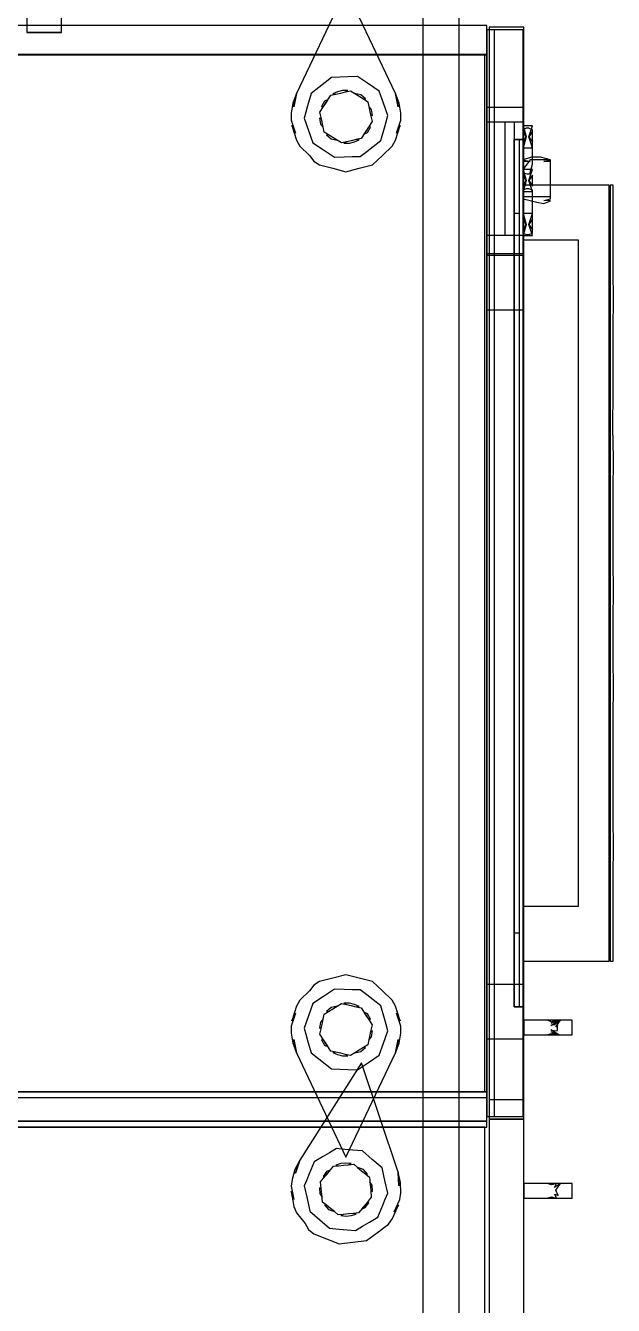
# Model space of a CAD drawing. Header units: millimetres. Extents: x -28.2 to 24.3, y -24.8 to 12.4.
# Drawn here: x -5.409 to -5.087, y 0.42 to 1.121 of the extents above; entities that cross this region are included whole.
import ezdxf

# ---------------------------------------------------------------- set-up
doc = ezdxf.new("R2010")
doc.units = ezdxf.units.MM
doc.layers.add('FURNISHINGELEMENT', color=8, linetype='Continuous')

msp = doc.modelspace()

# ---------------------------------------------------------------- linework, layer by layer
at = {"layer": 'FURNISHINGELEMENT'}
for p, q in [((-5.19116, 4.34515), (-5.19116, 0.13292)), ((-5.17116, 0.13292), (-5.17116, 4.34515)), ((-5.40785, 1.71503, 2.789), (-5.40785, 1.11703, 2.789)), ((-5.40785, 1.71481, 2.789), (-5.40785, 1.11681, 2.789)), ((-5.38885, 1.11703, 2.789), (-5.38885, 1.71503, 2.789)), ((-5.38885, 1.11681, 2.789), (-5.38885, 1.71481, 2.789)), ((-5.23316, 1.14066, 0.485), (-5.26026, 1.08352, 0.485)), ((-5.20605, 1.08352, 0.485), (-5.23316, 1.14066, 0.485)), ((-5.15616, 1.12066, 2.48475), (-5.73616, 1.12066, 2.48475)), ((-5.40785, 1.11703, 2.789), (-5.38885, 1.11703, 2.789)), ((-5.40785, 1.11681, 2.789), (-5.38885, 1.11681, 2.789)), ((-5.15616, 1.10477, 2.78475), (-5.15616, 1.12077, 2.78475)), ((-5.15616, 1.10466, 2.48475), (-5.15616, 1.12066, 2.48475)), ((-5.15184, 1.11827, 1.53274), (-5.15616, 1.11827, 1.53274)), ((-5.15616, 1.11827, 1.53274), (-5.15616, 0.52329, 1.53274)), ((-5.13616, 1.11827, 2.05575), (-5.15616, 1.11827, 2.05575)), ((-5.15616, 1.11827, 2.05575), (-5.15616, 0.52327, 2.05575)), ((-5.13616, 1.11827, 1.51975), (-5.15616, 1.11827, 1.51975)), ((-5.15616, 1.11827, 1.51975), (-5.15616, 0.52327, 1.51975)), ((-5.13616, 1.11827, 1.64775), (-5.15616, 1.11827, 1.64775)), ((-5.15616, 1.11827, 1.64775), (-5.15616, 0.52327, 1.64775)), ((-5.13585, 1.11988, 2.78375), (-5.15485, 1.11988, 2.78375)), ((-5.15485, 1.11988, 2.78375), (-5.15485, 0.52188, 2.78375)), ((-5.13585, 1.11988, 2.48375), (-5.15485, 1.11988, 2.48375)), ((-5.15485, 1.11988, 2.48375), (-5.15485, 0.52188, 2.48375)), ((-5.13585, 1.11977, 1.04575), (-5.15485, 1.11977, 1.04575)), ((-5.15485, 1.11977, 1.04575), (-5.15485, 0.52177, 1.04575)), ((-5.15184, 0.52329, 1.53274), (-5.15184, 1.11827, 1.53274)), ((-5.13616, 0.52327, 2.05575), (-5.13616, 1.11827, 2.05575)), ((-5.13616, 1.05827, 1.51975), (-5.13616, 1.11827, 1.51975)), ((-5.13616, 0.52327, 1.64775), (-5.13616, 1.11827, 1.64775)), ((-5.13585, 0.52188, 2.78375), (-5.13585, 1.11988, 2.78375)), ((-5.13585, 0.52188, 2.48375), (-5.13585, 1.11988, 2.48375)), ((-5.13585, 0.52177, 1.04575), (-5.13585, 1.11977, 1.04575)), ((-5.73616, 1.10477, 2.78475), (-5.15616, 1.10477, 2.78475)), ((-5.73616, 1.10466, 2.48475), (-5.15616, 1.10466, 2.48475)), ((-5.15716, 1.10466, 0.50125), (-5.70116, 1.10466, 0.50125)), ((-5.15716, 1.10466, 2.48425), (-5.70116, 1.10466, 2.48425)), ((-5.15616, 1.10477, 2.78375), (-5.70016, 1.10477, 2.78375)), ((-5.15616, 1.10466, 2.06925), (-5.67816, 1.10466, 2.06925)), ((-5.15616, 1.10466, 1.65925), (-5.67816, 1.10466, 1.65925)), ((-5.15616, 1.10466, 1.05225), (-5.67816, 1.10466, 1.05225)), ((-5.15716, 0.53666, 0.50125), (-5.15716, 1.10466, 0.50125)), ((-5.15716, 0.53666, 2.48425), (-5.15716, 1.10466, 2.48425)), ((-5.15616, 0.53677, 2.78375), (-5.15616, 1.10477, 2.78375)), ((-5.15616, 0.53666, 2.06925), (-5.15616, 1.10466, 2.06925)), ((-5.15616, 0.53666, 1.65925), (-5.15616, 1.10466, 1.65925)), ((-5.15616, 0.53666, 1.05225), (-5.15616, 1.10466, 1.05225)), ((-5.24803, 1.0868, 0.357), (-5.25221, 1.08354, 0.357)), ((-5.24452, 1.08954, 0.357), (-5.24803, 1.0868, 0.357)), ((-5.241, 1.09228, 0.357), (-5.24452, 1.08954, 0.357)), ((-5.23655, 1.09243, 0.357), (-5.241, 1.09228, 0.357)), ((-5.2321, 1.09258, 0.357), (-5.23655, 1.09243, 0.357)), ((-5.2268, 1.09276, 0.357), (-5.2321, 1.09258, 0.357)), ((-5.22091, 1.08878, 0.357), (-5.2268, 1.09276, 0.357)), ((-5.21502, 1.0848, 0.357), (-5.22091, 1.08878, 0.357)), ((-5.26026, 1.08352, 0.48395), (-5.2622, 1.07817, 0.48353)), ((-5.26026, 1.08352, 0.485), (-5.26168, 1.07618, 0.485)), ((-5.26168, 1.07618, 0.485), (-5.26026, 1.08352, 0.48395)), ((-5.25221, 1.08354, 0.357), (-5.25418, 1.07671, 0.357)), ((-5.24544, 1.07629, 0.357), (-5.24345, 1.07942, 0.357)), ((-5.24297, 1.08018, 0.361), (-5.24486, 1.0792, 0.35971)), ((-5.24446, 1.07784, 0.361), (-5.24297, 1.08018, 0.361)), ((-5.24345, 1.07942, 0.357), (-5.24148, 1.08252, 0.357)), ((-5.24148, 1.08252, 0.357), (-5.23878, 1.08313, 0.357)), ((-5.23775, 1.08441, 0.36003), (-5.24028, 1.08328, 0.35986)), ((-5.24028, 1.08328, 0.35986), (-5.23878, 1.08313, 0.361)), ((-5.23878, 1.08313, 0.361), (-5.23607, 1.08373, 0.361)), ((-5.23878, 1.08313, 0.357), (-5.23607, 1.08373, 0.357)), ((-5.23502, 1.08503, 0.35995), (-5.23775, 1.08441, 0.36003)), ((-5.23607, 1.08373, 0.361), (-5.23336, 1.08433, 0.361)), ((-5.23607, 1.08373, 0.357), (-5.23336, 1.08433, 0.357)), ((-5.23207, 1.08511, 0.35997), (-5.23502, 1.08503, 0.35995)), ((-5.23336, 1.08433, 0.361), (-5.23207, 1.08511, 0.35997)), ((-5.23336, 1.08433, 0.357), (-5.23066, 1.08494, 0.357)), ((-5.23066, 1.08494, 0.357), (-5.22832, 1.08345, 0.357)), ((-5.22832, 1.08345, 0.361), (-5.22598, 1.08196, 0.361)), ((-5.22505, 1.08267, 0.35959), (-5.22832, 1.08345, 0.361)), ((-5.22832, 1.08345, 0.357), (-5.22598, 1.08196, 0.357)), ((-5.22598, 1.08196, 0.361), (-5.22364, 1.08047, 0.361)), ((-5.22598, 1.08196, 0.357), (-5.22364, 1.08047, 0.357)), ((-5.22249, 1.08048, 0.35987), (-5.22505, 1.08267, 0.35959)), ((-5.22364, 1.08047, 0.361), (-5.22249, 1.08048, 0.35987)), ((-5.22364, 1.08047, 0.357), (-5.22129, 1.07899, 0.357)), ((-5.21259, 1.07812, 0.357), (-5.21502, 1.0848, 0.357)), ((-5.20411, 1.07817, 0.48353), (-5.20605, 1.08352, 0.48395)), ((-5.20605, 1.08352, 0.48395), (-5.20463, 1.07618, 0.485)), ((-5.20463, 1.07618, 0.485), (-5.20605, 1.08352, 0.485)), ((-5.26309, 1.07262, 0.48398), (-5.2631, 1.06885, 0.485)), ((-5.2622, 1.07817, 0.48353), (-5.26309, 1.07262, 0.48398)), ((-5.25516, 1.07329, 0.357), (-5.25614, 1.06988, 0.357)), ((-5.25418, 1.07671, 0.357), (-5.25516, 1.07329, 0.357)), ((-5.24743, 1.07316, 0.357), (-5.24544, 1.07629, 0.357)), ((-5.24662, 1.06954, 0.357), (-5.24743, 1.07316, 0.357)), ((-5.24486, 1.0792, 0.35971), (-5.2465, 1.07631, 0.35938)), ((-5.2465, 1.07631, 0.35938), (-5.24544, 1.07629, 0.361)), ((-5.24544, 1.07629, 0.361), (-5.24446, 1.07784, 0.361)), ((-5.22129, 1.07899, 0.357), (-5.2205, 1.0754, 0.357)), ((-5.21924, 1.07471, 0.35971), (-5.22069, 1.07628, 0.361)), ((-5.22069, 1.07628, 0.361), (-5.22009, 1.07357, 0.361)), ((-5.2205, 1.0754, 0.357), (-5.21969, 1.07178, 0.357)), ((-5.22009, 1.07357, 0.361), (-5.21969, 1.07178, 0.361)), ((-5.21869, 1.07144, 0.35938), (-5.21924, 1.07471, 0.35971)), ((-5.21017, 1.07144, 0.357), (-5.21259, 1.07812, 0.357)), ((-5.20322, 1.07262, 0.48398), (-5.20411, 1.07817, 0.48353)), ((-5.20321, 1.06885, 0.485), (-5.20322, 1.07262, 0.48398)), ((-5.13616, 1.07577, 2.01675), (-5.15616, 1.07577, 2.01675)), ((-5.15616, 1.07577, 2.01675), (-5.15616, 0.99577, 2.01675)), ((-5.13616, 1.07577, 1.69675), (-5.15616, 1.07577, 1.69675)), ((-5.15616, 1.07577, 1.69675), (-5.15616, 0.56577, 1.69675)), ((-5.13616, 0.99577, 2.01675), (-5.13616, 1.07577, 2.01675)), ((-5.13616, 0.56577, 1.69675), (-5.13616, 1.07577, 1.69675)), ((-5.2631, 1.06885, 0.485), (-5.26081, 1.06173, 0.485)), ((-5.26081, 1.06173, 0.485), (-5.26278, 1.06589, 0.48383)), ((-5.26278, 1.06589, 0.48383), (-5.26032, 1.05793, 0.48394)), ((-5.25614, 1.06988, 0.357), (-5.25372, 1.0632, 0.357)), ((-5.24662, 1.06954, 0.361), (-5.24763, 1.06988, 0.35938)), ((-5.24763, 1.06988, 0.35938), (-5.24707, 1.06661, 0.35971)), ((-5.24707, 1.06661, 0.35971), (-5.24562, 1.06504, 0.361)), ((-5.24582, 1.06592, 0.357), (-5.24662, 1.06954, 0.357)), ((-5.24623, 1.06775, 0.361), (-5.24662, 1.06954, 0.361)), ((-5.24562, 1.06504, 0.361), (-5.24623, 1.06775, 0.361)), ((-5.24502, 1.06233, 0.357), (-5.24582, 1.06592, 0.357)), ((-5.21888, 1.06816, 0.357), (-5.22087, 1.06503, 0.357)), ((-5.21969, 1.07178, 0.361), (-5.21869, 1.07144, 0.35938)), ((-5.21969, 1.07178, 0.357), (-5.21888, 1.06816, 0.357)), ((-5.21214, 1.06461, 0.357), (-5.21115, 1.06803, 0.357)), ((-5.21115, 1.06803, 0.357), (-5.21017, 1.07144, 0.357)), ((-5.20599, 1.05793, 0.48394), (-5.20354, 1.06589, 0.48383)), ((-5.20551, 1.06173, 0.485), (-5.20321, 1.06885, 0.485)), ((-5.20354, 1.06589, 0.48383), (-5.20551, 1.06173, 0.485)), ((-5.13616, 1.06785, 1.76075), (-5.15616, 1.06785, 1.76075)), ((-5.15616, 1.06785, 1.76075), (-5.15616, 1.00585, 1.76075)), ((-5.13616, 1.06785, 1.72675), (-5.14616, 1.06785, 1.72675)), ((-5.14616, 1.06785, 1.72675), (-5.14616, 1.00585, 1.72675)), ((-5.13616, 1.06785, 1.95415), (-5.14116, 1.06785, 1.95415)), ((-5.14116, 1.06785, 1.95415), (-5.14116, 1.00585, 1.95415)), ((-5.13616, 1.06785, 1.97815), (-5.14116, 1.06785, 1.97815)), ((-5.14116, 1.06785, 1.97815), (-5.14116, 1.00585, 1.97815)), ((-5.13616, 1.00585, 1.95415), (-5.13616, 1.06785, 1.95415)), ((-5.13616, 1.00585, 1.72675), (-5.13616, 1.06785, 1.72675)), ((-5.13616, 1.00585, 1.97815), (-5.13616, 1.06785, 1.97815)), ((-5.13616, 1.00585, 1.76075), (-5.13616, 1.06785, 1.76075)), ((-5.13366, 1.06577, 1.90715), (-5.13616, 1.06577, 1.90715)), ((-5.13616, 1.06577, 1.90715), (-5.13456, 1.05977, 1.91315)), ((-5.13116, 1.06577, 1.90715), (-5.13366, 1.06577, 1.90715)), ((-5.13305, 1.05977, 1.91315), (-5.13116, 1.06577, 1.90715)), ((-5.25372, 1.0632, 0.357), (-5.25129, 1.05652, 0.357)), ((-5.24268, 1.06085, 0.357), (-5.24502, 1.06233, 0.357)), ((-5.24268, 1.06085, 0.361), (-5.24382, 1.06084, 0.35987)), ((-5.24382, 1.06084, 0.35987), (-5.24127, 1.05865, 0.35959)), ((-5.24034, 1.05936, 0.357), (-5.24268, 1.06085, 0.357)), ((-5.24034, 1.05936, 0.361), (-5.24268, 1.06085, 0.361)), ((-5.24127, 1.05865, 0.35959), (-5.238, 1.05787, 0.361)), ((-5.238, 1.05787, 0.357), (-5.24034, 1.05936, 0.357)), ((-5.238, 1.05787, 0.361), (-5.24034, 1.05936, 0.361)), ((-5.22483, 1.0588, 0.357), (-5.22754, 1.05819, 0.357)), ((-5.22286, 1.0619, 0.357), (-5.22483, 1.0588, 0.357)), ((-5.22186, 1.06348, 0.361), (-5.22334, 1.06114, 0.361)), ((-5.22334, 1.06114, 0.361), (-5.22145, 1.06212, 0.35971)), ((-5.22087, 1.06503, 0.357), (-5.22286, 1.0619, 0.357)), ((-5.22087, 1.06503, 0.361), (-5.22186, 1.06348, 0.361)), ((-5.22145, 1.06212, 0.35971), (-5.21981, 1.06501, 0.35938)), ((-5.21981, 1.06501, 0.35938), (-5.22087, 1.06503, 0.361)), ((-5.2141, 1.05778, 0.357), (-5.21214, 1.06461, 0.357)), ((-5.13456, 1.0645, 1.85423), (-5.13616, 1.06365, 1.85687)), ((-5.13616, 1.06365, 1.85687), (-5.13616, 1.0589, 1.85942)), ((-5.13456, 1.05977, 1.91315), (-5.13616, 1.06277, 1.91235)), ((-5.13616, 1.06277, 1.91235), (-5.13616, 1.05677, 1.91235)), ((-5.13456, 1.05977, 1.91315), (-5.13616, 1.05377, 1.90715)), ((-5.13616, 1.05677, 1.91235), (-5.13456, 1.05977, 1.91315)), ((-5.13616, 1.0589, 1.85942), (-5.13616, 1.04484, 1.85914)), ((-5.13305, 1.0645, 1.85423), (-5.13456, 1.0645, 1.85423)), ((-5.13116, 1.06365, 1.85687), (-5.13305, 1.0645, 1.85423)), ((-5.13116, 1.06277, 1.91235), (-5.13305, 1.05977, 1.91315)), ((-5.13116, 1.05377, 1.90715), (-5.13305, 1.05977, 1.91315)), ((-5.13305, 1.05977, 1.91315), (-5.13116, 1.05677, 1.91235)), ((-5.13116, 1.0589, 1.85942), (-5.13116, 1.06365, 1.85687)), ((-5.13116, 1.05677, 1.91235), (-5.13116, 1.06277, 1.91235)), ((-5.13116, 1.04484, 1.85914), (-5.13116, 1.0589, 1.85942)), ((-5.26032, 1.05793, 0.48394), (-5.25851, 1.05462, 0.485)), ((-5.25851, 1.05462, 0.485), (-5.25307, 1.0495, 0.485)), ((-5.25129, 1.05652, 0.357), (-5.24541, 1.05254, 0.357)), ((-5.24541, 1.05254, 0.357), (-5.23952, 1.04856, 0.357)), ((-5.23566, 1.05638, 0.357), (-5.238, 1.05787, 0.357)), ((-5.23295, 1.05699, 0.357), (-5.23566, 1.05638, 0.357)), ((-5.23295, 1.05699, 0.361), (-5.23425, 1.05621, 0.35997)), ((-5.23425, 1.05621, 0.35997), (-5.23129, 1.05629, 0.35995)), ((-5.23024, 1.05759, 0.357), (-5.23295, 1.05699, 0.357)), ((-5.23024, 1.05759, 0.361), (-5.23295, 1.05699, 0.361)), ((-5.23129, 1.05629, 0.35995), (-5.22857, 1.05691, 0.36003)), ((-5.22754, 1.05819, 0.357), (-5.23024, 1.05759, 0.357)), ((-5.22754, 1.05819, 0.361), (-5.23024, 1.05759, 0.361)), ((-5.22857, 1.05691, 0.36003), (-5.22603, 1.05804, 0.35986)), ((-5.22603, 1.05804, 0.35986), (-5.22754, 1.05819, 0.361)), ((-5.22531, 1.04904, 0.357), (-5.2218, 1.05178, 0.357)), ((-5.2218, 1.05178, 0.357), (-5.21828, 1.05452, 0.357)), ((-5.21828, 1.05452, 0.357), (-5.2141, 1.05778, 0.357)), ((-5.21324, 1.0495, 0.485), (-5.2078, 1.05462, 0.485)), ((-5.2078, 1.05462, 0.485), (-5.20599, 1.05793, 0.48394)), ((-5.13816, 1.05827, 1.51975), (-5.14116, 1.05827, 1.51975)), ((-5.14116, 1.05827, 1.51975), (-5.14116, 0.58327, 1.51975)), ((-5.13816, 1.05827, 1.62275), (-5.14116, 1.05827, 1.62275)), ((-5.14116, 1.05827, 1.62275), (-5.14116, 0.58327, 1.62275)), ((-5.14116, 0.58327, 1.51975), (-5.14116, 1.05827, 1.51975)), ((-5.14116, 1.05827, 1.51975), (-5.13616, 1.05827, 1.51975)), ((-5.13616, 1.05827, 1.11275), (-5.14116, 1.05827, 1.11275)), ((-5.14116, 1.05827, 1.11275), (-5.14116, 0.58327, 1.11275)), ((-5.13816, 0.58327, 1.51975), (-5.13816, 1.05827, 1.51975)), ((-5.13816, 0.58327, 1.62275), (-5.13816, 1.05827, 1.62275)), ((-5.13616, 0.58327, 1.11275), (-5.13616, 1.05827, 1.11275)), ((-5.13616, 1.05377, 1.90715), (-5.13366, 1.05377, 1.90715)), ((-5.13366, 1.05377, 1.90715), (-5.13116, 1.05377, 1.90715)), ((-5.25307, 1.0495, 0.485), (-5.25081, 1.04641, 0.48382)), ((-5.25081, 1.04641, 0.48382), (-5.24763, 1.04438, 0.485)), ((-5.24763, 1.04438, 0.485), (-5.24039, 1.04252, 0.485)), ((-5.23952, 1.04856, 0.357), (-5.23422, 1.04874, 0.357)), ((-5.23422, 1.04874, 0.357), (-5.22976, 1.04889, 0.357)), ((-5.22976, 1.04889, 0.357), (-5.22531, 1.04904, 0.357)), ((-5.22592, 1.04252, 0.485), (-5.21868, 1.04438, 0.485)), ((-5.21868, 1.04438, 0.485), (-5.21324, 1.0495, 0.485)), ((-5.13166, 1.04854, 1.78779), (-5.13616, 1.04718, 1.78857)), ((-5.13616, 1.04718, 1.78857), (-5.13241, 1.04628, 1.7909)), ((-5.13241, 1.04712, 1.93742), (-5.13616, 1.04212, 1.94608)), ((-5.13241, 1.04628, 1.7909), (-5.13616, 1.04628, 1.7909)), ((-5.13616, 1.04628, 1.7909), (-5.13616, 1.044, 1.79192)), ((-5.13616, 1.04484, 1.85914), (-5.13616, 1.04011, 1.85614)), ((-5.13251, 1.03952, 1.8533), (-5.13116, 1.04484, 1.85914)), ((-5.12866, 1.04712, 1.93742), (-5.13241, 1.04712, 1.93742)), ((-5.12678, 1.04852, 1.78783), (-5.13166, 1.04854, 1.78779)), ((-5.12491, 1.04712, 1.93742), (-5.12866, 1.04712, 1.93742)), ((-5.12116, 1.04718, 1.78857), (-5.12678, 1.04852, 1.78783)), ((-5.12491, 1.04628, 1.7909), (-5.12116, 1.04718, 1.78857)), ((-5.12116, 1.04712, 1.93742), (-5.12491, 1.04712, 1.93742)), ((-5.12116, 1.04628, 1.7909), (-5.12491, 1.04628, 1.7909)), ((-5.12116, 1.04212, 1.94608), (-5.12116, 1.04712, 1.93742)), ((-5.12116, 1.044, 1.79192), (-5.12116, 1.04628, 1.7909)), ((-5.24039, 1.04252, 0.485), (-5.23316, 1.04066, 0.485)), ((-5.23316, 1.04066, 0.485), (-5.22592, 1.04252, 0.485)), ((-5.13616, 1.044, 1.79192), (-5.13616, 1.04171, 1.79294)), ((-5.13616, 1.04212, 1.94608), (-5.13616, 1.03212, 1.94608)), ((-5.13366, 1.04177, 1.90715), (-5.13616, 1.04177, 1.90715)), ((-5.13616, 1.04177, 1.90715), (-5.13456, 1.03577, 1.91315)), ((-5.13616, 1.04171, 1.79294), (-5.13616, 1.03893, 1.79418)), ((-5.13616, 1.04011, 1.85614), (-5.13394, 1.03952, 1.85383)), ((-5.13616, 1.03893, 1.79418), (-5.13616, 1.03615, 1.79542)), ((-5.13456, 1.03577, 1.91315), (-5.13616, 1.03877, 1.91235)), ((-5.13616, 1.03877, 1.91235), (-5.13616, 1.03277, 1.91235)), ((-5.13394, 1.03952, 1.85383), (-5.13251, 1.03952, 1.8533)), ((-5.13116, 1.04177, 1.90715), (-5.13366, 1.04177, 1.90715)), ((-5.13305, 1.03577, 1.91315), (-5.13116, 1.04177, 1.90715)), ((-5.13116, 1.03877, 1.91235), (-5.13305, 1.03577, 1.91315)), ((-5.13116, 1.03277, 1.91235), (-5.13116, 1.03877, 1.91235)), ((-5.12116, 1.04171, 1.79294), (-5.12116, 1.044, 1.79192)), ((-5.12116, 1.03212, 1.94608), (-5.12116, 1.04212, 1.94608)), ((-5.12116, 1.03893, 1.79418), (-5.12116, 1.04171, 1.79294)), ((-5.12116, 1.03615, 1.79542), (-5.12116, 1.03893, 1.79418)), ((-5.13616, 1.03615, 1.79542), (-5.13616, 1.03356, 1.79442)), ((-5.13456, 1.03577, 1.91315), (-5.13616, 1.02977, 1.90715)), ((-5.13616, 1.03277, 1.91235), (-5.13456, 1.03577, 1.91315)), ((-5.13616, 1.03356, 1.79442), (-5.13616, 1.03097, 1.79343)), ((-5.08916, 1.03327, 1.50775), (-5.13616, 1.03327, 1.50775)), ((-5.13616, 1.03327, 1.50775), (-5.13616, 1.00327, 1.50775)), ((-5.13616, 1.03212, 1.94608), (-5.13616, 1.02712, 1.93742)), ((-5.13456, 1.03127, 1.85353), (-5.13616, 1.03059, 1.85629)), ((-5.13616, 1.03097, 1.79343), (-5.13616, 1.02838, 1.79243)), ((-5.13616, 1.03059, 1.85629), (-5.13616, 1.02588, 1.85914)), ((-5.13305, 1.03127, 1.85353), (-5.13456, 1.03127, 1.85353)), ((-5.13116, 1.02977, 1.90715), (-5.13305, 1.03577, 1.91315)), ((-5.13305, 1.03577, 1.91315), (-5.13116, 1.03277, 1.91235)), ((-5.13116, 1.03059, 1.85629), (-5.13305, 1.03127, 1.85353)), ((-5.13116, 1.02588, 1.85914), (-5.13116, 1.03059, 1.85629)), ((-5.12116, 1.03356, 1.79442), (-5.12116, 1.03615, 1.79542)), ((-5.12116, 1.03097, 1.79343), (-5.12116, 1.03356, 1.79442)), ((-5.12116, 1.02712, 1.93742), (-5.12116, 1.03212, 1.94608)), ((-5.12116, 1.02838, 1.79243), (-5.12116, 1.03097, 1.79343)), ((-5.08916, 0.60827, 1.50775), (-5.08916, 1.03327, 1.50775)), ((-5.08689, 1.03327, 1.50702), (-5.08866, 1.03327, 1.50775)), ((-5.08866, 1.03327, 1.50775), (-5.08866, 1.01697, 1.50775)), ((-5.08689, 1.01184, 1.50702), (-5.08689, 1.03327, 1.50702)), ((-5.13616, 1.02977, 1.90715), (-5.13366, 1.02977, 1.90715)), ((-5.13616, 1.02838, 1.79243), (-5.13616, 1.02579, 1.79144)), ((-5.13616, 1.02712, 1.93742), (-5.13241, 1.02712, 1.93742)), ((-5.13616, 1.02588, 1.85914), (-5.13616, 1.01217, 1.8594)), ((-5.13616, 1.02579, 1.79144), (-5.13241, 1.0248, 1.79041)), ((-5.13366, 1.02977, 1.90715), (-5.13116, 1.02977, 1.90715)), ((-5.13241, 1.02712, 1.93742), (-5.12866, 1.02712, 1.93742)), ((-5.13241, 1.0248, 1.79041), (-5.12866, 1.02393, 1.78929)), ((-5.13116, 1.01158, 1.85941), (-5.13116, 1.02588, 1.85914)), ((-5.12866, 1.02712, 1.93742), (-5.12491, 1.02712, 1.93742)), ((-5.12866, 1.02393, 1.78929), (-5.12493, 1.02317, 1.7881)), ((-5.12495, 1.02484, 1.79045), (-5.12116, 1.02579, 1.79144)), ((-5.12116, 1.02466, 1.7889), (-5.12495, 1.02484, 1.79045)), ((-5.12493, 1.02317, 1.7881), (-5.12116, 1.02466, 1.7889)), ((-5.12491, 1.02712, 1.93742), (-5.12116, 1.02712, 1.93742)), ((-5.12116, 1.02579, 1.79144), (-5.12116, 1.02838, 1.79243)), ((-5.13816, 1.01777, 1.17825), (-5.14116, 1.01777, 1.17825)), ((-5.14116, 1.01777, 1.17825), (-5.14116, 0.62377, 1.17825)), ((-5.13816, 1.01777, 1.44925), (-5.14116, 1.01777, 1.44925)), ((-5.14116, 1.01777, 1.44925), (-5.14116, 0.62377, 1.44925)), ((-5.13816, 0.62377, 1.17825), (-5.13816, 1.01777, 1.17825)), ((-5.13816, 0.62377, 1.44925), (-5.13816, 1.01777, 1.44925)), ((-5.13366, 1.01777, 1.90715), (-5.13616, 1.01777, 1.90715)), ((-5.13616, 1.01777, 1.90715), (-5.13456, 1.01177, 1.91315)), ((-5.13116, 1.01777, 1.90715), (-5.13366, 1.01777, 1.90715)), ((-5.13305, 1.01177, 1.91315), (-5.13116, 1.01777, 1.90715)), ((-5.08866, 1.01697, 1.50775), (-5.08866, 0.99785, 1.50775)), ((-5.13456, 1.01177, 1.91315), (-5.13616, 1.01477, 1.91235)), ((-5.13616, 1.01477, 1.91235), (-5.13616, 1.00877, 1.91235)), ((-5.13616, 1.01217, 1.8594), (-5.13616, 1.00696, 1.85659)), ((-5.13456, 1.01177, 1.91315), (-5.13616, 1.00577, 1.90715)), ((-5.13616, 1.00877, 1.91235), (-5.13456, 1.01177, 1.91315)), ((-5.13116, 1.01477, 1.91235), (-5.13305, 1.01177, 1.91315)), ((-5.13116, 1.00577, 1.90715), (-5.13305, 1.01177, 1.91315)), ((-5.13305, 1.01177, 1.91315), (-5.13116, 1.00877, 1.91235)), ((-5.13116, 1.00877, 1.91235), (-5.13116, 1.01477, 1.91235)), ((-5.13116, 1.00696, 1.85659), (-5.13116, 1.01158, 1.85941)), ((-5.08689, 0.98679, 1.50702), (-5.08689, 1.01184, 1.50702)), ((-5.15616, 1.00585, 1.76075), (-5.13616, 1.00585, 1.76075)), ((-5.14616, 1.00585, 1.72675), (-5.13616, 1.00585, 1.72675)), ((-5.14116, 1.00585, 1.95415), (-5.13616, 1.00585, 1.95415)), ((-5.14116, 1.00585, 1.97815), (-5.13616, 1.00585, 1.97815)), ((-5.13616, 1.00696, 1.85659), (-5.13456, 1.00627, 1.85388)), ((-5.13616, 1.00577, 1.90715), (-5.13366, 1.00577, 1.90715)), ((-5.13616, 1.00327, 1.50775), (-5.10616, 1.00327, 1.50775)), ((-5.13456, 1.00627, 1.85388), (-5.13305, 1.00627, 1.85388)), ((-5.13366, 1.00577, 1.90715), (-5.13116, 1.00577, 1.90715)), ((-5.13305, 1.00627, 1.85388), (-5.13116, 1.00696, 1.85659)), ((-5.10616, 1.00327, 1.50775), (-5.10616, 0.63827, 1.50775)), ((-5.15616, 0.99577, 2.01675), (-5.13616, 0.99577, 2.01675)), ((-5.08866, 0.99785, 1.50775), (-5.08866, 0.98014, 1.50775)), ((-5.13616, 0.99477, 2.01675), (-5.15616, 0.99477, 2.01675)), ((-5.15616, 0.99477, 2.01675), (-5.15616, 0.56577, 2.01675)), ((-5.13616, 0.56577, 2.01675), (-5.13616, 0.99477, 2.01675)), ((-5.08682, 0.97021, 1.50695), (-5.08689, 0.98679, 1.50702)), ((-5.08866, 0.98014, 1.50775), (-5.08866, 0.96244, 1.50775)), ((-5.08697, 0.95537, 1.5071), (-5.08682, 0.97021, 1.50695)), ((-5.13616, 0.96477, 1.72675), (-5.15616, 0.96477, 1.72675)), ((-5.15616, 0.96477, 1.72675), (-5.15616, 0.59577, 1.72675)), ((-5.13616, 0.96477, 1.97675), (-5.14116, 0.96477, 1.97675)), ((-5.14116, 0.96477, 1.97675), (-5.14116, 0.59577, 1.97675)), ((-5.13616, 0.59577, 1.97675), (-5.13616, 0.96477, 1.97675)), ((-5.13616, 0.59577, 1.72675), (-5.13616, 0.96477, 1.72675)), ((-5.08866, 0.96244, 1.50775), (-5.08866, 0.94473, 1.50775)), ((-5.08689, 0.93587, 1.50702), (-5.08697, 0.95537, 1.5071)), ((-5.08866, 0.94473, 1.50775), (-5.08866, 0.92702, 1.50775)), ((-5.08689, 0.92042, 1.50702), (-5.08689, 0.93587, 1.50702)), ((-5.08866, 0.92702, 1.50775), (-5.08866, 0.90931, 1.50775)), ((-5.08703, 0.90046, 1.50715), (-5.08689, 0.92042, 1.50702)), ((-5.08866, 0.90931, 1.50775), (-5.08866, 0.8916, 1.50775)), ((-5.08681, 0.884, 1.50694), (-5.08703, 0.90046, 1.50715)), ((-5.08866, 0.8916, 1.50775), (-5.08866, 0.87389, 1.50775)), ((-5.08689, 0.86504, 1.50702), (-5.08681, 0.884, 1.50694)), ((-5.08866, 0.87389, 1.50775), (-5.08866, 0.85619, 1.50775)), ((-5.08694, 0.85031, 1.50706), (-5.08689, 0.86504, 1.50702)), ((-5.08866, 0.85619, 1.50775), (-5.08866, 0.83848, 1.50775)), ((-5.08689, 0.82741, 1.50702), (-5.08694, 0.85031, 1.50706)), ((-5.08866, 0.83848, 1.50775), (-5.08866, 0.82077, 1.50775)), ((-5.08682, 0.81083, 1.50695), (-5.08689, 0.82741, 1.50702)), ((-5.08866, 0.82077, 1.50775), (-5.08866, 0.80306, 1.50775)), ((-5.08697, 0.796, 1.5071), (-5.08682, 0.81083, 1.50695)), ((-5.08866, 0.80306, 1.50775), (-5.08866, 0.78535, 1.50775)), ((-5.08689, 0.77429, 1.50702), (-5.08697, 0.796, 1.5071)), ((-5.08866, 0.78535, 1.50775), (-5.08866, 0.76764, 1.50775)), ((-5.08682, 0.75771, 1.50695), (-5.08689, 0.77429, 1.50702)), ((-5.08866, 0.76764, 1.50775), (-5.08866, 0.74994, 1.50775)), ((-5.08697, 0.74287, 1.5071), (-5.08682, 0.75771, 1.50695)), ((-5.08866, 0.74994, 1.50775), (-5.08866, 0.73223, 1.50775)), ((-5.08689, 0.72112, 1.50702), (-5.08697, 0.74287, 1.5071)), ((-5.08866, 0.73223, 1.50775), (-5.08866, 0.71452, 1.50775)), ((-5.08689, 0.70567, 1.50702), (-5.08689, 0.72112, 1.50702)), ((-5.08866, 0.71452, 1.50775), (-5.08866, 0.69681, 1.50775)), ((-5.08697, 0.68617, 1.5071), (-5.08689, 0.70567, 1.50702)), ((-5.08866, 0.69681, 1.50775), (-5.08866, 0.6791, 1.50775)), ((-5.08682, 0.67133, 1.50695), (-5.08697, 0.68617, 1.5071)), ((-5.08866, 0.6791, 1.50775), (-5.08866, 0.66139, 1.50775)), ((-5.08689, 0.65475, 1.50702), (-5.08682, 0.67133, 1.50695)), ((-5.08866, 0.66139, 1.50775), (-5.08866, 0.64369, 1.50775)), ((-5.08689, 0.6297, 1.50702), (-5.08689, 0.65475, 1.50702)), ((-5.10616, 0.63827, 1.50775), (-5.13616, 0.63827, 1.50775)), ((-5.13616, 0.63827, 1.50775), (-5.13616, 0.60827, 1.50775)), ((-5.08866, 0.64369, 1.50775), (-5.08866, 0.62457, 1.50775)), ((-5.08866, 0.62457, 1.50775), (-5.08866, 0.60827, 1.50775)), ((-5.08689, 0.60827, 1.50702), (-5.08689, 0.6297, 1.50702)), ((-5.14116, 0.62377, 1.17825), (-5.13816, 0.62377, 1.17825)), ((-5.14116, 0.62377, 1.44925), (-5.13816, 0.62377, 1.44925)), ((-5.13616, 0.60827, 1.50775), (-5.08916, 0.60827, 1.50775)), ((-5.08866, 0.60827, 1.50775), (-5.08689, 0.60827, 1.50702)), ((-5.24763, 0.59716, 0.485), (-5.25081, 0.59513, 0.48382)), ((-5.24039, 0.59902, 0.485), (-5.24763, 0.59716, 0.485)), ((-5.23316, 0.60088, 0.485), (-5.24039, 0.59902, 0.485)), ((-5.22592, 0.59902, 0.485), (-5.23316, 0.60088, 0.485)), ((-5.21868, 0.59716, 0.485), (-5.22592, 0.59902, 0.485)), ((-5.21324, 0.59204, 0.485), (-5.21868, 0.59716, 0.485)), ((-5.25307, 0.59204, 0.485), (-5.25851, 0.58692, 0.485)), ((-5.25081, 0.59513, 0.48382), (-5.25307, 0.59204, 0.485)), ((-5.24541, 0.589, 0.357), (-5.25129, 0.58502, 0.357)), ((-5.23952, 0.59298, 0.357), (-5.24541, 0.589, 0.357)), ((-5.23422, 0.5928, 0.357), (-5.23952, 0.59298, 0.357)), ((-5.22976, 0.59265, 0.357), (-5.23422, 0.5928, 0.357)), ((-5.22531, 0.5925, 0.357), (-5.22976, 0.59265, 0.357)), ((-5.2218, 0.58976, 0.357), (-5.22531, 0.5925, 0.357)), ((-5.21828, 0.58702, 0.357), (-5.2218, 0.58976, 0.357)), ((-5.2078, 0.58692, 0.485), (-5.21324, 0.59204, 0.485)), ((-5.15616, 0.59577, 1.72675), (-5.13616, 0.59577, 1.72675)), ((-5.14116, 0.59577, 1.97675), (-5.13616, 0.59577, 1.97675)), ((-5.26032, 0.58361, 0.48394), (-5.26278, 0.57565, 0.48383)), ((-5.25851, 0.58692, 0.485), (-5.26032, 0.58361, 0.48394)), ((-5.25129, 0.58502, 0.357), (-5.25372, 0.57834, 0.357)), ((-5.24127, 0.58289, 0.35959), (-5.24382, 0.5807, 0.35987)), ((-5.24268, 0.58069, 0.357), (-5.24034, 0.58218, 0.357)), ((-5.24268, 0.58069, 0.361), (-5.24034, 0.58218, 0.361)), ((-5.238, 0.58367, 0.361), (-5.24127, 0.58289, 0.35959)), ((-5.24034, 0.58218, 0.357), (-5.238, 0.58367, 0.357)), ((-5.24034, 0.58218, 0.361), (-5.238, 0.58367, 0.361)), ((-5.238, 0.58367, 0.357), (-5.23566, 0.58515, 0.357)), ((-5.23566, 0.58515, 0.357), (-5.23295, 0.58455, 0.357)), ((-5.23129, 0.58525, 0.35995), (-5.23425, 0.58533, 0.35997)), ((-5.23425, 0.58533, 0.35997), (-5.23295, 0.58455, 0.361)), ((-5.23295, 0.58455, 0.357), (-5.23024, 0.58395, 0.357)), ((-5.23295, 0.58455, 0.361), (-5.23024, 0.58395, 0.361)), ((-5.22857, 0.58463, 0.36003), (-5.23129, 0.58525, 0.35995)), ((-5.23024, 0.58395, 0.357), (-5.22754, 0.58335, 0.357)), ((-5.23024, 0.58395, 0.361), (-5.22754, 0.58335, 0.361)), ((-5.22603, 0.5835, 0.35986), (-5.22857, 0.58463, 0.36003)), ((-5.22754, 0.58335, 0.361), (-5.22603, 0.5835, 0.35986)), ((-5.22754, 0.58335, 0.357), (-5.22483, 0.58274, 0.357)), ((-5.22483, 0.58274, 0.357), (-5.22286, 0.57964, 0.357)), ((-5.2141, 0.58376, 0.357), (-5.21828, 0.58702, 0.357)), ((-5.21214, 0.57693, 0.357), (-5.2141, 0.58376, 0.357)), ((-5.20599, 0.58361, 0.48394), (-5.2078, 0.58692, 0.485)), ((-5.20354, 0.57565, 0.48383), (-5.20599, 0.58361, 0.48394)), ((-5.14116, 0.58327, 1.51975), (-5.13816, 0.58327, 1.51975)), ((-5.14116, 0.58327, 1.62275), (-5.13816, 0.58327, 1.62275)), ((-5.13616, 0.58327, 1.51975), (-5.14116, 0.58327, 1.51975)), ((-5.14116, 0.58327, 1.11275), (-5.13616, 0.58327, 1.11275)), ((-5.13616, 0.52327, 1.51975), (-5.13616, 0.58327, 1.51975)), ((-5.26081, 0.5798, 0.485), (-5.2631, 0.57269, 0.485)), ((-5.26278, 0.57565, 0.48383), (-5.26081, 0.5798, 0.485)), ((-5.25372, 0.57834, 0.357), (-5.25614, 0.57166, 0.357)), ((-5.24707, 0.57493, 0.35971), (-5.24763, 0.57166, 0.35938)), ((-5.24562, 0.5765, 0.361), (-5.24707, 0.57493, 0.35971)), ((-5.24662, 0.572, 0.357), (-5.24582, 0.57562, 0.357)), ((-5.24623, 0.57379, 0.361), (-5.24562, 0.5765, 0.361)), ((-5.24582, 0.57562, 0.357), (-5.24502, 0.57921, 0.357)), ((-5.24502, 0.57921, 0.357), (-5.24268, 0.58069, 0.357)), ((-5.24382, 0.5807, 0.35987), (-5.24268, 0.58069, 0.361)), ((-5.22145, 0.57942, 0.35971), (-5.22334, 0.5804, 0.361)), ((-5.22334, 0.5804, 0.361), (-5.22186, 0.57806, 0.361)), ((-5.22286, 0.57964, 0.357), (-5.22087, 0.57651, 0.357)), ((-5.22186, 0.57806, 0.361), (-5.22087, 0.57651, 0.361)), ((-5.21981, 0.57653, 0.35938), (-5.22145, 0.57942, 0.35971)), ((-5.22087, 0.57651, 0.361), (-5.21981, 0.57653, 0.35938)), ((-5.22087, 0.57651, 0.357), (-5.21888, 0.57338, 0.357)), ((-5.21115, 0.57351, 0.357), (-5.21214, 0.57693, 0.357)), ((-5.20321, 0.57269, 0.485), (-5.20551, 0.5798, 0.485)), ((-5.20551, 0.5798, 0.485), (-5.20354, 0.57565, 0.48383)), ((-5.10935, 0.57588, 2.30075), (-5.13585, 0.57588, 2.30075)), ((-5.13585, 0.57588, 2.30075), (-5.13585, 0.56788, 2.30075)), ((-5.13311, 0.57588, 2.12925), (-5.13585, 0.57588, 2.12925)), ((-5.13585, 0.57588, 2.12925), (-5.13585, 0.57188, 2.13325)), ((-5.10935, 0.57588, 1.00075), (-5.13585, 0.57588, 1.00075)), ((-5.13585, 0.57588, 1.00075), (-5.13585, 0.56788, 1.00075)), ((-5.13311, 0.57588, 0.82925), (-5.13585, 0.57588, 0.82925)), ((-5.13585, 0.57588, 0.82925), (-5.13585, 0.57188, 0.83325)), ((-5.1281, 0.57588, 2.12925), (-5.13311, 0.57588, 2.12925)), ((-5.1281, 0.57588, 0.82925), (-5.13311, 0.57588, 0.82925)), ((-5.12309, 0.57588, 2.12925), (-5.1281, 0.57588, 2.12925)), ((-5.12309, 0.57588, 0.82925), (-5.1281, 0.57588, 0.82925)), ((-5.12074, 0.57512, 2.13159), (-5.12309, 0.57588, 2.12925)), ((-5.12074, 0.57512, 0.83159), (-5.12309, 0.57588, 0.82925)), ((-5.12099, 0.57312, 2.13305), (-5.11671, 0.57588, 2.13058)), ((-5.12099, 0.57312, 0.83305), (-5.11671, 0.57588, 0.83058)), ((-5.11671, 0.57588, 2.13058), (-5.12089, 0.57424, 2.13248)), ((-5.12089, 0.57424, 2.13248), (-5.11786, 0.57588, 2.12997)), ((-5.11671, 0.57588, 0.83058), (-5.12089, 0.57424, 0.83248)), ((-5.12089, 0.57424, 0.83248), (-5.11786, 0.57588, 0.82997)), ((-5.11786, 0.57588, 2.12997), (-5.12074, 0.57512, 2.13159)), ((-5.11786, 0.57588, 0.82997), (-5.12074, 0.57512, 0.83159)), ((-5.11569, 0.57588, 2.13137), (-5.11904, 0.57346, 2.13346)), ((-5.11569, 0.57588, 0.83137), (-5.11904, 0.57346, 0.83346)), ((-5.11823, 0.57235, 2.13445), (-5.11569, 0.57588, 2.13137)), ((-5.11823, 0.57235, 0.83445), (-5.11569, 0.57588, 0.83137)), ((-5.10935, 0.56788, 2.30075), (-5.10935, 0.57588, 2.30075)), ((-5.10935, 0.56788, 1.00075), (-5.10935, 0.57588, 1.00075)), ((-5.2631, 0.57269, 0.485), (-5.26309, 0.56892, 0.48398)), ((-5.26309, 0.56892, 0.48398), (-5.2622, 0.56337, 0.48353)), ((-5.25614, 0.57166, 0.357), (-5.25516, 0.56825, 0.357)), ((-5.25516, 0.56825, 0.357), (-5.25418, 0.56483, 0.357)), ((-5.24763, 0.57166, 0.35938), (-5.24662, 0.572, 0.361)), ((-5.24743, 0.56838, 0.357), (-5.24662, 0.572, 0.357)), ((-5.24544, 0.56525, 0.357), (-5.24743, 0.56838, 0.357)), ((-5.24662, 0.572, 0.361), (-5.24623, 0.57379, 0.361)), ((-5.22009, 0.56797, 0.361), (-5.22069, 0.56526, 0.361)), ((-5.21969, 0.56976, 0.357), (-5.2205, 0.56614, 0.357)), ((-5.21969, 0.56976, 0.361), (-5.22009, 0.56797, 0.361)), ((-5.21888, 0.57338, 0.357), (-5.21969, 0.56976, 0.357)), ((-5.21869, 0.5701, 0.35938), (-5.21969, 0.56976, 0.361)), ((-5.21924, 0.56683, 0.35971), (-5.21869, 0.5701, 0.35938)), ((-5.21259, 0.56342, 0.357), (-5.21017, 0.5701, 0.357)), ((-5.21017, 0.5701, 0.357), (-5.21115, 0.57351, 0.357)), ((-5.20411, 0.56337, 0.48353), (-5.20322, 0.56892, 0.48398)), ((-5.20322, 0.56892, 0.48398), (-5.20321, 0.57269, 0.485)), ((-5.13585, 0.57188, 2.13325), (-5.13585, 0.56788, 2.12925)), ((-5.13585, 0.57188, 0.83325), (-5.13585, 0.56788, 0.82925)), ((-5.13585, 0.56788, 2.30075), (-5.10935, 0.56788, 2.30075)), ((-5.13585, 0.56788, 2.12925), (-5.13311, 0.56788, 2.12925)), ((-5.13585, 0.56788, 1.00075), (-5.10935, 0.56788, 1.00075)), ((-5.13585, 0.56788, 0.82925), (-5.13311, 0.56788, 0.82925)), ((-5.13311, 0.56788, 2.12925), (-5.1281, 0.56788, 2.12925)), ((-5.13311, 0.56788, 0.82925), (-5.1281, 0.56788, 0.82925)), ((-5.1281, 0.56788, 2.12925), (-5.12309, 0.56788, 2.12925)), ((-5.1281, 0.56788, 0.82925), (-5.12309, 0.56788, 0.82925)), ((-5.12309, 0.56788, 2.12925), (-5.12074, 0.56864, 2.13159)), ((-5.12309, 0.56788, 0.82925), (-5.12074, 0.56864, 0.83159)), ((-5.11904, 0.57346, 2.13346), (-5.12099, 0.57312, 2.13305)), ((-5.11904, 0.57346, 0.83346), (-5.12099, 0.57312, 0.83305)), ((-5.11671, 0.56788, 2.13058), (-5.12099, 0.57064, 2.13305)), ((-5.12099, 0.57064, 2.13305), (-5.1189, 0.57021, 2.1335)), ((-5.11671, 0.56788, 0.83058), (-5.12099, 0.57064, 0.83305)), ((-5.12099, 0.57064, 0.83305), (-5.1189, 0.57021, 0.8335)), ((-5.11786, 0.56788, 2.12997), (-5.12089, 0.56952, 2.13248)), ((-5.12089, 0.56952, 2.13248), (-5.11671, 0.56788, 2.13058)), ((-5.11786, 0.56788, 0.82997), (-5.12089, 0.56952, 0.83248)), ((-5.12089, 0.56952, 0.83248), (-5.11671, 0.56788, 0.83058)), ((-5.12074, 0.56864, 2.13159), (-5.11786, 0.56788, 2.12997)), ((-5.12074, 0.56864, 0.83159), (-5.11786, 0.56788, 0.82997)), ((-5.1189, 0.57021, 2.1335), (-5.1174, 0.57023, 2.1352)), ((-5.1189, 0.57021, 0.8335), (-5.1174, 0.57023, 0.8352)), ((-5.11739, 0.57344, 2.13535), (-5.11823, 0.57235, 2.13445)), ((-5.11739, 0.57344, 0.83535), (-5.11823, 0.57235, 0.83445)), ((-5.1174, 0.57023, 2.1352), (-5.11739, 0.57344, 2.13535)), ((-5.1174, 0.57023, 0.8352), (-5.11739, 0.57344, 0.83535)), ((-5.2622, 0.56337, 0.48353), (-5.26026, 0.55802, 0.48395)), ((-5.26026, 0.55802, 0.48395), (-5.26168, 0.56536, 0.485)), ((-5.26168, 0.56536, 0.485), (-5.26026, 0.55802, 0.485)), ((-5.25418, 0.56483, 0.357), (-5.25221, 0.558, 0.357)), ((-5.24544, 0.56525, 0.361), (-5.2465, 0.56523, 0.35938)), ((-5.2465, 0.56523, 0.35938), (-5.24486, 0.56234, 0.35971)), ((-5.24446, 0.5637, 0.361), (-5.24544, 0.56525, 0.361)), ((-5.24345, 0.56212, 0.357), (-5.24544, 0.56525, 0.357)), ((-5.24486, 0.56234, 0.35971), (-5.24297, 0.56136, 0.361)), ((-5.24297, 0.56136, 0.361), (-5.24446, 0.5637, 0.361)), ((-5.24148, 0.55902, 0.357), (-5.24345, 0.56212, 0.357)), ((-5.22364, 0.56107, 0.361), (-5.22598, 0.55958, 0.361)), ((-5.22364, 0.56107, 0.357), (-5.22598, 0.55958, 0.357)), ((-5.22505, 0.55887, 0.35959), (-5.22249, 0.56106, 0.35987)), ((-5.22129, 0.56255, 0.357), (-5.22364, 0.56107, 0.357)), ((-5.22249, 0.56106, 0.35987), (-5.22364, 0.56107, 0.361)), ((-5.2205, 0.56614, 0.357), (-5.22129, 0.56255, 0.357)), ((-5.22069, 0.56526, 0.361), (-5.21924, 0.56683, 0.35971)), ((-5.21502, 0.55674, 0.357), (-5.21259, 0.56342, 0.357)), ((-5.20605, 0.55802, 0.485), (-5.20463, 0.56536, 0.485)), ((-5.20463, 0.56536, 0.485), (-5.20605, 0.55802, 0.48395)), ((-5.20605, 0.55802, 0.48395), (-5.20411, 0.56337, 0.48353)), ((-5.15616, 0.56577, 2.01675), (-5.13616, 0.56577, 2.01675)), ((-5.15616, 0.56577, 1.69675), (-5.13616, 0.56577, 1.69675)), ((-5.26026, 0.55802, 0.485), (-5.23316, 0.50088, 0.485)), ((-5.25221, 0.558, 0.357), (-5.24803, 0.55474, 0.357)), ((-5.24803, 0.55474, 0.357), (-5.24452, 0.552, 0.357)), ((-5.23878, 0.55841, 0.357), (-5.24148, 0.55902, 0.357)), ((-5.23878, 0.55841, 0.361), (-5.24028, 0.55826, 0.35986)), ((-5.24028, 0.55826, 0.35986), (-5.23775, 0.55713, 0.36003)), ((-5.23607, 0.55781, 0.361), (-5.23878, 0.55841, 0.361)), ((-5.23607, 0.55781, 0.357), (-5.23878, 0.55841, 0.357)), ((-5.23775, 0.55713, 0.36003), (-5.23502, 0.55651, 0.35995)), ((-5.23336, 0.55721, 0.361), (-5.23607, 0.55781, 0.361)), ((-5.23336, 0.55721, 0.357), (-5.23607, 0.55781, 0.357)), ((-5.23502, 0.55651, 0.35995), (-5.23207, 0.55643, 0.35997)), ((-5.23207, 0.55643, 0.35997), (-5.23336, 0.55721, 0.361)), ((-5.23066, 0.5566, 0.357), (-5.23336, 0.55721, 0.357)), ((-5.23316, 0.50088, 0.485), (-5.20605, 0.55802, 0.485)), ((-5.22832, 0.55809, 0.357), (-5.23066, 0.5566, 0.357)), ((-5.22598, 0.55958, 0.361), (-5.22832, 0.55809, 0.361)), ((-5.22598, 0.55958, 0.357), (-5.22832, 0.55809, 0.357)), ((-5.22832, 0.55809, 0.361), (-5.22505, 0.55887, 0.35959)), ((-5.22091, 0.55276, 0.357), (-5.21502, 0.55674, 0.357)), ((-5.22463, 0.55268, 0.455), (-5.25849, 0.49926, 0.455)), ((-5.24452, 0.552, 0.357), (-5.241, 0.54926, 0.357)), ((-5.241, 0.54926, 0.357), (-5.23655, 0.54911, 0.357)), ((-5.23655, 0.54911, 0.357), (-5.2321, 0.54896, 0.357)), ((-5.2321, 0.54896, 0.357), (-5.2268, 0.54878, 0.357)), ((-5.2268, 0.54878, 0.357), (-5.22091, 0.55276, 0.357)), ((-5.20469, 0.49266, 0.455), (-5.22463, 0.55268, 0.455)), ((-5.15616, 0.53677, 2.78475), (-5.73616, 0.53677, 2.78475)), ((-5.15616, 0.53666, 2.48475), (-5.73616, 0.53666, 2.48475)), ((-5.15616, 0.53342, 2.75475), (-5.73616, 0.53342, 2.75475)), ((-5.70116, 0.53666, 0.50125), (-5.15716, 0.53666, 0.50125)), ((-5.70116, 0.53666, 2.48425), (-5.15716, 0.53666, 2.48425)), ((-5.70016, 0.53677, 2.78375), (-5.15616, 0.53677, 2.78375)), ((-5.67816, 0.53666, 2.06925), (-5.15616, 0.53666, 2.06925)), ((-5.67816, 0.53666, 1.65925), (-5.15616, 0.53666, 1.65925)), ((-5.67816, 0.53666, 1.05225), (-5.15616, 0.53666, 1.05225)), ((-5.15616, 0.52077, 2.78475), (-5.15616, 0.53677, 2.78475)), ((-5.15616, 0.52066, 2.48475), (-5.15616, 0.53666, 2.48475)), ((-5.15616, 0.51742, 2.75475), (-5.15616, 0.53342, 2.75475)), ((-5.13585, 0.53242, 2.75375), (-5.15485, 0.53242, 2.75375)), ((-5.15485, 0.53242, 2.75375), (-5.15485, 0.13464, 2.75375)), ((-5.13585, 0.53242, 1.85275), (-5.15485, 0.53242, 1.85275)), ((-5.15485, 0.53242, 1.85275), (-5.15485, 0.13464, 1.85275)), ((-5.13585, 0.13464, 2.75375), (-5.13585, 0.53242, 2.75375)), ((-5.13585, 0.13464, 1.85275), (-5.13585, 0.53242, 1.85275)), ((-5.73616, 0.52077, 2.78475), (-5.15616, 0.52077, 2.78475)), ((-5.73616, 0.52066, 2.48475), (-5.15616, 0.52066, 2.48475)), ((-5.15616, 0.52329, 1.53274), (-5.15184, 0.52329, 1.53274)), ((-5.15616, 0.52327, 2.05575), (-5.13616, 0.52327, 2.05575)), ((-5.15616, 0.52327, 1.51975), (-5.13616, 0.52327, 1.51975)), ((-5.15616, 0.52327, 1.64775), (-5.13616, 0.52327, 1.64775)), ((-5.15485, 0.52188, 2.78375), (-5.13585, 0.52188, 2.78375)), ((-5.15485, 0.52188, 2.48375), (-5.13585, 0.52188, 2.48375)), ((-5.15485, 0.52177, 1.04575), (-5.13585, 0.52177, 1.04575)), ((-5.73616, 0.51742, 2.75475), (-5.15616, 0.51742, 2.75475)), ((-5.15716, 0.51742, 0.47125), (-5.70116, 0.51742, 0.47125)), ((-5.15716, 0.51742, 2.75475), (-5.70101, 0.51742, 2.75475)), ((-5.15716, 0.14942, 2.75475), (-5.15716, 0.51742, 2.75475)), ((-5.15716, 0.14942, 0.47125), (-5.15716, 0.51742, 0.47125)), ((-5.23831, 0.50561, 0.327), (-5.24213, 0.50332, 0.327)), ((-5.23387, 0.50522, 0.327), (-5.23831, 0.50561, 0.327)), ((-5.22943, 0.50483, 0.327), (-5.23387, 0.50522, 0.327)), ((-5.22415, 0.50436, 0.327), (-5.22943, 0.50483, 0.327)), ((-5.25849, 0.49926, 0.45395), (-5.26107, 0.49419, 0.45353)), ((-5.25849, 0.49926, 0.455), (-5.2608, 0.49216, 0.455)), ((-5.2608, 0.49216, 0.455), (-5.25849, 0.49926, 0.45395)), ((-5.2505, 0.49831, 0.327), (-5.25328, 0.49177, 0.327)), ((-5.24595, 0.50103, 0.327), (-5.2505, 0.49831, 0.327)), ((-5.24213, 0.50332, 0.327), (-5.24595, 0.50103, 0.327)), ((-5.23326, 0.49769, 0.32995), (-5.23604, 0.4974, 0.33003)), ((-5.23031, 0.49741, 0.32997), (-5.23326, 0.49769, 0.32995)), ((-5.21879, 0.49969, 0.327), (-5.22415, 0.50436, 0.327)), ((-5.21343, 0.49503, 0.327), (-5.21879, 0.49969, 0.327)), ((-5.26107, 0.49419, 0.45353), (-5.26263, 0.48879, 0.45398)), ((-5.25328, 0.49177, 0.327), (-5.25468, 0.4885, 0.327)), ((-5.24374, 0.4931, 0.32971), (-5.24571, 0.49043, 0.32938)), ((-5.24466, 0.49029, 0.327), (-5.24231, 0.49315, 0.327)), ((-5.24466, 0.49029, 0.331), (-5.2435, 0.4917, 0.331)), ((-5.24174, 0.49385, 0.331), (-5.24374, 0.4931, 0.32971)), ((-5.2435, 0.4917, 0.331), (-5.24174, 0.49385, 0.331)), ((-5.24231, 0.49315, 0.327), (-5.23998, 0.49599, 0.327)), ((-5.23998, 0.49599, 0.327), (-5.23722, 0.49626, 0.327)), ((-5.23604, 0.4974, 0.33003), (-5.23869, 0.49659, 0.32986)), ((-5.23869, 0.49659, 0.32986), (-5.23722, 0.49626, 0.331)), ((-5.23722, 0.49626, 0.331), (-5.23446, 0.49653, 0.331)), ((-5.23722, 0.49626, 0.327), (-5.23446, 0.49653, 0.327)), ((-5.23446, 0.49653, 0.331), (-5.2317, 0.49679, 0.331)), ((-5.23446, 0.49653, 0.327), (-5.2317, 0.49679, 0.327)), ((-5.2317, 0.49679, 0.331), (-5.23031, 0.49741, 0.32997)), ((-5.2317, 0.49679, 0.327), (-5.22894, 0.49706, 0.327)), ((-5.22894, 0.49706, 0.327), (-5.22679, 0.4953, 0.327)), ((-5.22679, 0.4953, 0.331), (-5.22465, 0.49354, 0.331)), ((-5.22364, 0.49413, 0.32959), (-5.22679, 0.4953, 0.331)), ((-5.22679, 0.4953, 0.327), (-5.22465, 0.49354, 0.327)), ((-5.22465, 0.49354, 0.331), (-5.22251, 0.49178, 0.331)), ((-5.22465, 0.49354, 0.327), (-5.22251, 0.49178, 0.327)), ((-5.22138, 0.49164, 0.32987), (-5.22364, 0.49413, 0.32959)), ((-5.22251, 0.49178, 0.331), (-5.22138, 0.49164, 0.32987)), ((-5.22251, 0.49178, 0.327), (-5.22037, 0.49002, 0.327)), ((-5.21184, 0.4881, 0.327), (-5.21343, 0.49503, 0.327)), ((-5.20341, 0.48711, 0.45353), (-5.20469, 0.49266, 0.45395)), ((-5.20469, 0.49266, 0.45395), (-5.20417, 0.4852, 0.455)), ((-5.20417, 0.4852, 0.455), (-5.20469, 0.49266, 0.455)), ((-5.26263, 0.48879, 0.45398), (-5.2631, 0.48505, 0.455)), ((-5.2631, 0.48505, 0.455), (-5.26169, 0.47771, 0.455)), ((-5.25468, 0.4885, 0.327), (-5.25607, 0.48523, 0.327)), ((-5.25607, 0.48523, 0.327), (-5.25448, 0.4783, 0.327)), ((-5.24666, 0.48373, 0.331), (-5.24762, 0.48419, 0.32938)), ((-5.24762, 0.48419, 0.32938), (-5.24746, 0.48087, 0.32971)), ((-5.24702, 0.48742, 0.327), (-5.24466, 0.49029, 0.327)), ((-5.24666, 0.48373, 0.327), (-5.24702, 0.48742, 0.327)), ((-5.2463, 0.48004, 0.327), (-5.24666, 0.48373, 0.327)), ((-5.24648, 0.4819, 0.331), (-5.24666, 0.48373, 0.331)), ((-5.24571, 0.49043, 0.32938), (-5.24466, 0.49029, 0.331)), ((-5.22037, 0.49002, 0.327), (-5.22001, 0.48636, 0.327)), ((-5.21885, 0.48553, 0.32971), (-5.2201, 0.48726, 0.331)), ((-5.2201, 0.48726, 0.331), (-5.21983, 0.4845, 0.331)), ((-5.22001, 0.48636, 0.327), (-5.21965, 0.48267, 0.327)), ((-5.21983, 0.4845, 0.331), (-5.21965, 0.48267, 0.331)), ((-5.2187, 0.48221, 0.32938), (-5.21885, 0.48553, 0.32971)), ((-5.21025, 0.48117, 0.327), (-5.21184, 0.4881, 0.327)), ((-5.20321, 0.48149, 0.45398), (-5.20341, 0.48711, 0.45353)), ((-5.10935, 0.48653, 2.09075), (-5.13585, 0.48653, 2.09075)), ((-5.13585, 0.48653, 2.09075), (-5.13585, 0.47853, 2.09075)), ((-5.13311, 0.48653, 1.91925), (-5.13585, 0.48653, 1.91925)), ((-5.13585, 0.48653, 1.91925), (-5.13585, 0.48253, 1.92325)), ((-5.10935, 0.48653, 1.80975), (-5.13585, 0.48653, 1.80975)), ((-5.13585, 0.48653, 1.80975), (-5.13585, 0.47853, 1.80975)), ((-5.13311, 0.48653, 1.63825), (-5.13585, 0.48653, 1.63825)), ((-5.13585, 0.48653, 1.63825), (-5.13585, 0.48253, 1.64225)), ((-5.1281, 0.48653, 1.91925), (-5.13311, 0.48653, 1.91925)), ((-5.1281, 0.48653, 1.63825), (-5.13311, 0.48653, 1.63825)), ((-5.12309, 0.48653, 1.91925), (-5.1281, 0.48653, 1.91925)), ((-5.12309, 0.48653, 1.63825), (-5.1281, 0.48653, 1.63825)), ((-5.12074, 0.48577, 1.92159), (-5.12309, 0.48653, 1.91925)), ((-5.12074, 0.48577, 1.64059), (-5.12309, 0.48653, 1.63825)), ((-5.11786, 0.48653, 1.91997), (-5.12074, 0.48577, 1.92159)), ((-5.11786, 0.48653, 1.63897), (-5.12074, 0.48577, 1.64059)), ((-5.11569, 0.48653, 1.92137), (-5.11901, 0.48432, 1.92337)), ((-5.11901, 0.48432, 1.92337), (-5.11786, 0.48653, 1.91997)), ((-5.11569, 0.48653, 1.64037), (-5.11901, 0.48432, 1.64237)), ((-5.11901, 0.48432, 1.64237), (-5.11786, 0.48653, 1.63897)), ((-5.11824, 0.4828, 1.92446), (-5.11569, 0.48653, 1.92137)), ((-5.11824, 0.4828, 1.64346), (-5.11569, 0.48653, 1.64037)), ((-5.10935, 0.47853, 2.09075), (-5.10935, 0.48653, 2.09075)), ((-5.10935, 0.47853, 1.80975), (-5.10935, 0.48653, 1.80975)), ((-5.26169, 0.47771, 0.455), (-5.26314, 0.48208, 0.45383)), ((-5.26314, 0.48208, 0.45383), (-5.26167, 0.47388, 0.45394)), ((-5.25448, 0.4783, 0.327), (-5.25288, 0.47137, 0.327)), ((-5.24746, 0.48087, 0.32971), (-5.24621, 0.47914, 0.331)), ((-5.24621, 0.47914, 0.331), (-5.24648, 0.4819, 0.331)), ((-5.24595, 0.47638, 0.327), (-5.2463, 0.48004, 0.327)), ((-5.21929, 0.47898, 0.327), (-5.22165, 0.47611, 0.327)), ((-5.21965, 0.48267, 0.331), (-5.2187, 0.48221, 0.32938)), ((-5.21965, 0.48267, 0.327), (-5.21929, 0.47898, 0.327)), ((-5.21303, 0.47463, 0.327), (-5.21164, 0.4779, 0.327)), ((-5.21164, 0.4779, 0.327), (-5.21025, 0.48117, 0.327)), ((-5.2068, 0.47097, 0.455), (-5.20366, 0.47775, 0.455)), ((-5.20366, 0.47775, 0.455), (-5.20321, 0.48149, 0.45398)), ((-5.13585, 0.48253, 1.92325), (-5.13585, 0.47853, 1.91925)), ((-5.13585, 0.48253, 1.64225), (-5.13585, 0.47853, 1.63825)), ((-5.13585, 0.47853, 2.09075), (-5.10935, 0.47853, 2.09075)), ((-5.13585, 0.47853, 1.91925), (-5.13311, 0.47853, 1.91925)), ((-5.13585, 0.47853, 1.80975), (-5.10935, 0.47853, 1.80975)), ((-5.13585, 0.47853, 1.63825), (-5.13311, 0.47853, 1.63825)), ((-5.13311, 0.47853, 1.91925), (-5.1281, 0.47853, 1.91925)), ((-5.13311, 0.47853, 1.63825), (-5.1281, 0.47853, 1.63825)), ((-5.1281, 0.47853, 1.91925), (-5.12309, 0.47853, 1.91925)), ((-5.1281, 0.47853, 1.63825), (-5.12309, 0.47853, 1.63825)), ((-5.12309, 0.47853, 1.91925), (-5.12074, 0.47928, 1.92159)), ((-5.12309, 0.47853, 1.63825), (-5.12074, 0.47928, 1.64059)), ((-5.12074, 0.47928, 1.92159), (-5.11786, 0.47853, 1.91997)), ((-5.12074, 0.47928, 1.64059), (-5.11786, 0.47853, 1.63897)), ((-5.11786, 0.47853, 1.91997), (-5.11893, 0.48073, 1.92341)), ((-5.11893, 0.48073, 1.92341), (-5.11709, 0.4799, 1.9244)), ((-5.11786, 0.47853, 1.63897), (-5.11893, 0.48073, 1.64241)), ((-5.11893, 0.48073, 1.64241), (-5.11709, 0.4799, 1.6434)), ((-5.11709, 0.4799, 1.9244), (-5.11824, 0.4828, 1.92446)), ((-5.11709, 0.4799, 1.6434), (-5.11824, 0.4828, 1.64346)), ((-5.26167, 0.47388, 0.45394), (-5.26028, 0.47037, 0.455)), ((-5.26028, 0.47037, 0.455), (-5.2555, 0.46463, 0.455)), ((-5.25288, 0.47137, 0.327), (-5.24752, 0.4667, 0.327)), ((-5.2438, 0.47462, 0.327), (-5.24595, 0.47638, 0.327)), ((-5.2438, 0.47462, 0.331), (-5.24494, 0.47476, 0.32987)), ((-5.24494, 0.47476, 0.32987), (-5.24267, 0.47227, 0.32959)), ((-5.24166, 0.47286, 0.327), (-5.2438, 0.47462, 0.327)), ((-5.24166, 0.47286, 0.331), (-5.2438, 0.47462, 0.331)), ((-5.24267, 0.47227, 0.32959), (-5.23952, 0.4711, 0.331)), ((-5.23952, 0.4711, 0.327), (-5.24166, 0.47286, 0.327)), ((-5.23952, 0.4711, 0.331), (-5.24166, 0.47286, 0.331)), ((-5.23738, 0.46933, 0.327), (-5.23952, 0.4711, 0.327)), ((-5.23186, 0.46987, 0.327), (-5.23462, 0.4696, 0.327)), ((-5.23186, 0.46987, 0.331), (-5.23462, 0.4696, 0.331)), ((-5.2291, 0.47014, 0.327), (-5.23186, 0.46987, 0.327)), ((-5.2291, 0.47014, 0.331), (-5.23186, 0.46987, 0.331)), ((-5.23028, 0.469, 0.33003), (-5.22762, 0.4698, 0.32986)), ((-5.22634, 0.47041, 0.327), (-5.2291, 0.47014, 0.327)), ((-5.22762, 0.4698, 0.32986), (-5.2291, 0.47014, 0.331)), ((-5.22401, 0.47325, 0.327), (-5.22634, 0.47041, 0.327)), ((-5.22282, 0.47469, 0.331), (-5.22458, 0.47255, 0.331)), ((-5.22458, 0.47255, 0.331), (-5.22258, 0.47329, 0.32971)), ((-5.22165, 0.47611, 0.327), (-5.22401, 0.47325, 0.327)), ((-5.22165, 0.47611, 0.331), (-5.22282, 0.47469, 0.331)), ((-5.22258, 0.47329, 0.32971), (-5.2206, 0.47596, 0.32938)), ((-5.2206, 0.47596, 0.32938), (-5.22165, 0.47611, 0.331)), ((-5.21581, 0.46809, 0.327), (-5.21303, 0.47463, 0.327)), ((-5.20774, 0.46726, 0.45394), (-5.20434, 0.47486, 0.45383)), ((-5.20434, 0.47486, 0.45383), (-5.2068, 0.47097, 0.455)), ((-5.2555, 0.46463, 0.455), (-5.25364, 0.46128, 0.45382)), ((-5.24752, 0.4667, 0.327), (-5.24216, 0.46204, 0.327)), ((-5.23462, 0.4696, 0.327), (-5.23738, 0.46933, 0.327)), ((-5.23462, 0.4696, 0.331), (-5.236, 0.46899, 0.32997)), ((-5.236, 0.46899, 0.32997), (-5.23306, 0.46871, 0.32995)), ((-5.23306, 0.46871, 0.32995), (-5.23028, 0.469, 0.33003)), ((-5.228, 0.46078, 0.327), (-5.22418, 0.46307, 0.327)), ((-5.22418, 0.46307, 0.327), (-5.22036, 0.46537, 0.327)), ((-5.22036, 0.46537, 0.327), (-5.21581, 0.46809, 0.327)), ((-5.21597, 0.45977, 0.455), (-5.20995, 0.46419, 0.455)), ((-5.20995, 0.46419, 0.455), (-5.20774, 0.46726, 0.45394)), ((-5.25364, 0.46128, 0.45382), (-5.25072, 0.45888, 0.455)), ((-5.25072, 0.45888, 0.455), (-5.24377, 0.45615, 0.455)), ((-5.24377, 0.45615, 0.455), (-5.23681, 0.45342, 0.455)), ((-5.24216, 0.46204, 0.327), (-5.23688, 0.46157, 0.327)), ((-5.23688, 0.46157, 0.327), (-5.23244, 0.46118, 0.327)), ((-5.23244, 0.46118, 0.327), (-5.228, 0.46078, 0.327)), ((-5.22199, 0.45535, 0.455), (-5.21597, 0.45977, 0.455)), ((-5.23681, 0.45342, 0.455), (-5.2294, 0.45439, 0.455)), ((-5.2294, 0.45439, 0.455), (-5.22199, 0.45535, 0.455))]:
    msp.add_line(p, q, dxfattribs=at)

doc.saveas('drawing.dxf')
